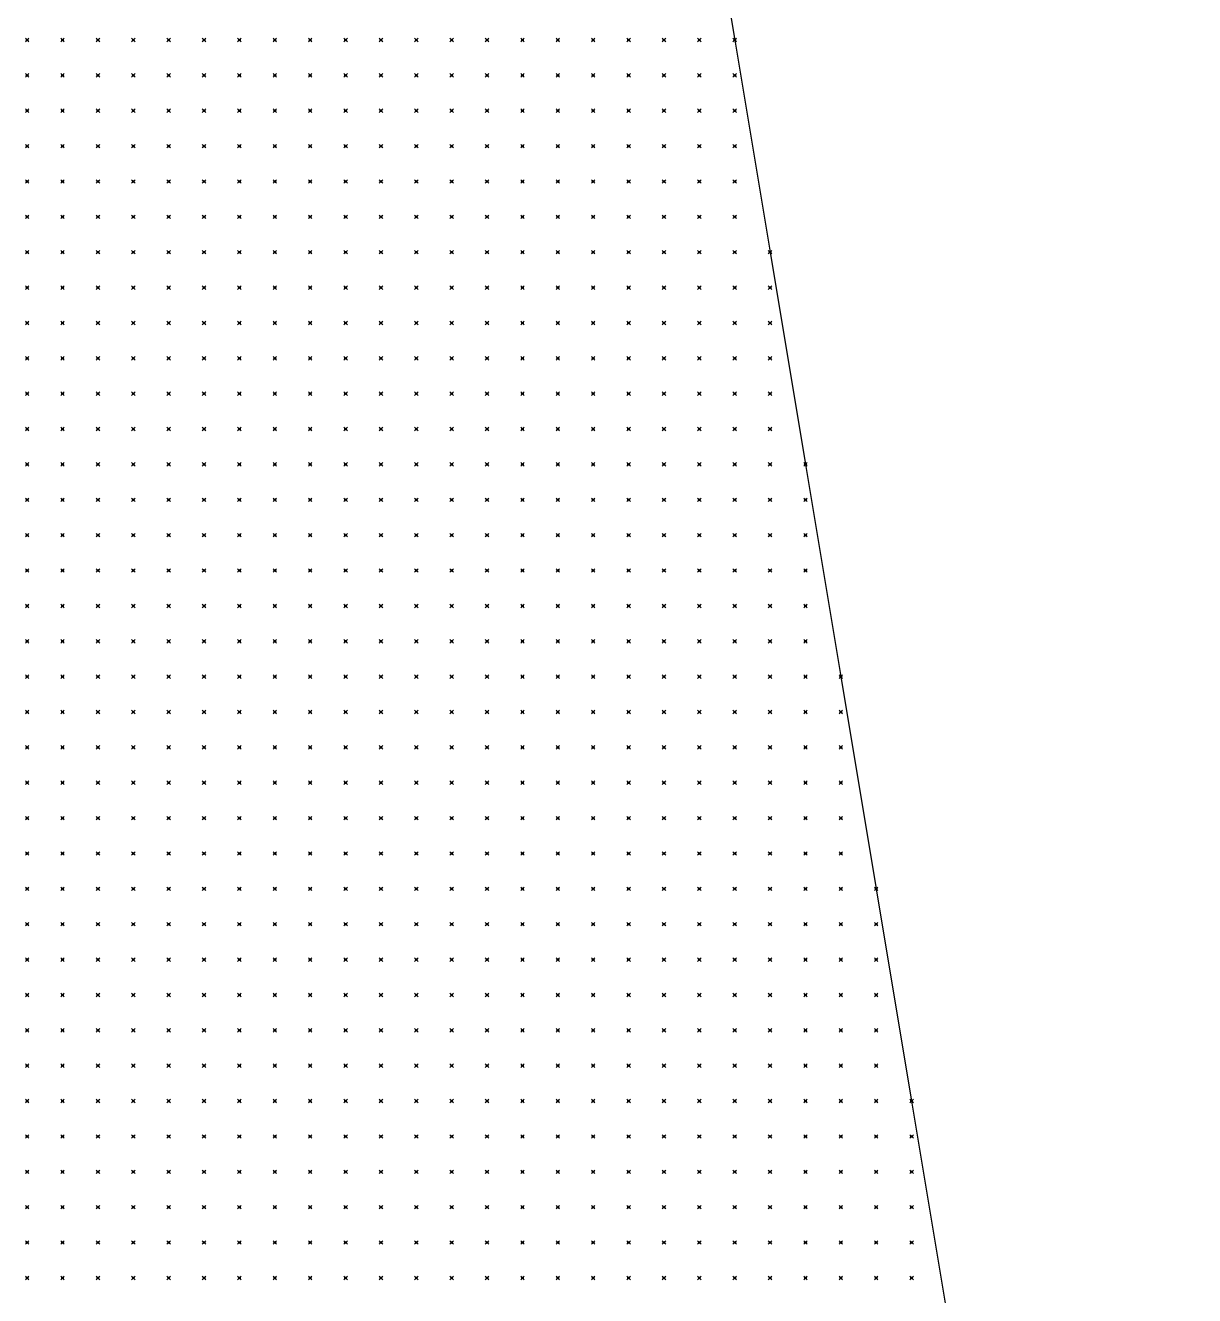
# Model space of a CAD drawing. Header units: metres. Extents: x 441556 to 446409, y 432338 to 461058.
# Drawn here: x 443073.2 to 443172.4, y 447720.4 to 447828.1 of the extents above; entities that cross this region are included whole.
import ezdxf

# ---------------------------------------------------------------- set-up
doc = ezdxf.new("R2010")
doc.units = ezdxf.units.M
doc.header["$MEASUREMENT"] = 0
doc.header["$PDMODE"] = 35
doc.header["$PDSIZE"] = 0.15
doc.layers.add('DTM-INT_YP', color=121, linetype='Continuous')
doc.layers.add('DTM-NOK-RevN_POINTS', color=91, linetype='Continuous')

msp = doc.modelspace()

# ---------------------------------------------------------------- linework, layer by layer
at = {"layer": 'DTM-INT_YP'}
msp.add_polyline3d([(443130.365, 447844.836, 350.14), (443133.365, 447826.84, 349.218), (443136.364, 447808.844, 349.044), (443139.363, 447790.848, 349.61), (443142.363, 447772.852, 349.254), (443145.362, 447754.856, 349.064), (443148.361, 447736.859, 349.202), (443151.361, 447718.863, 349.126), (443154.36, 447700.867, 349.092), (443157.359, 447682.871, 349.33), (443160.359, 447667.874, 349.208), (443163.358, 447652.877, 349.266), (443166.357, 447637.88, 349.221), (443169.357, 447619.884, 349.217), (443172.356, 447604.888, 349.156)], dxfattribs=at)
at = {"layer": 'DTM-NOK-RevN_POINTS'}
for p in [(443073.377, 447826.84, 364.351), (443076.377, 447826.84, 363.426), (443079.376, 447826.84, 362.777), (443082.375, 447826.84, 362.665), (443085.375, 447826.84, 362.839), (443088.374, 447826.84, 362.357), (443091.373, 447826.84, 362.045), (443094.373, 447826.84, 360.973), (443097.372, 447826.84, 359.428), (443100.372, 447826.84, 357.756), (443103.371, 447826.84, 356.007), (443106.37, 447826.84, 354.932), (443109.37, 447826.84, 353.097), (443112.369, 447826.84, 351.079), (443115.368, 447826.84, 350.201), (443118.368, 447826.84, 349.202), (443121.367, 447826.84, 349.496), (443124.366, 447826.84, 349.645), (443127.366, 447826.84, 349.665), (443130.365, 447826.84, 349.328), (443133.365, 447826.84, 349.218), (443073.377, 447823.841, 363.549), (443076.377, 447823.841, 362.867), (443079.376, 447823.841, 363.001), (443082.375, 447823.841, 362.783), (443085.375, 447823.841, 362.721), (443088.374, 447823.841, 362.649), (443091.373, 447823.841, 362.3), (443094.373, 447823.841, 361.171), (443097.372, 447823.841, 359.873), (443100.372, 447823.841, 358.78), (443103.371, 447823.841, 357.659), (443106.37, 447823.841, 356.26), (443109.37, 447823.841, 353.806), (443112.369, 447823.841, 351.468), (443115.368, 447823.841, 350.375), (443118.368, 447823.841, 349.352), (443121.367, 447823.841, 349.413), (443124.366, 447823.841, 349.574), (443127.366, 447823.841, 349.59), (443130.365, 447823.841, 349.3), (443133.365, 447823.841, 349.053), (443073.377, 447820.841, 363.048), (443076.377, 447820.841, 362.666), (443079.376, 447820.841, 362.643), (443082.375, 447820.841, 362.646), (443085.375, 447820.841, 362.614), (443088.374, 447820.841, 362.218), (443091.373, 447820.841, 362.093), (443094.373, 447820.841, 361.547), (443097.372, 447820.841, 359.885), (443100.372, 447820.841, 359.287), (443103.371, 447820.841, 358.563), (443106.37, 447820.841, 356.657), (443109.37, 447820.841, 354.077), (443112.369, 447820.841, 351.725), (443115.368, 447820.841, 350.562), (443118.368, 447820.841, 349.579), (443121.367, 447820.841, 349.161), (443124.366, 447820.841, 349.507), (443127.366, 447820.841, 349.623), (443130.365, 447820.841, 349.359), (443133.365, 447820.841, 349.126), (443073.377, 447817.842, 362.045), (443076.377, 447817.842, 362.05), (443079.376, 447817.842, 362.106), (443082.375, 447817.842, 361.957), (443085.375, 447817.842, 361.943), (443088.374, 447817.842, 361.6), (443091.373, 447817.842, 361.192), (443094.373, 447817.842, 360.692), (443097.372, 447817.842, 359.796), (443100.372, 447817.842, 359.383), (443103.371, 447817.842, 358.859), (443106.37, 447817.842, 356.978), (443109.37, 447817.842, 353.935), (443112.369, 447817.842, 352.001), (443115.368, 447817.842, 350.638), (443118.368, 447817.842, 350.124), (443121.367, 447817.842, 349.32), (443124.366, 447817.842, 349.569), (443127.366, 447817.842, 349.621), (443130.365, 447817.842, 349.56), (443133.365, 447817.842, 349.296), (443073.377, 447814.843, 361.982), (443076.377, 447814.843, 361.948), (443079.376, 447814.843, 361.77), (443082.375, 447814.843, 361.787), (443085.375, 447814.843, 361.481), (443088.374, 447814.843, 361.016), (443091.373, 447814.843, 360.594), (443094.373, 447814.843, 360.161), (443097.372, 447814.843, 359.755), (443100.372, 447814.843, 359.504), (443103.371, 447814.843, 359.153), (443106.37, 447814.843, 357.695), (443109.37, 447814.843, 354.778), (443112.369, 447814.843, 352.557), (443115.368, 447814.843, 350.919), (443118.368, 447814.843, 350.232), (443121.367, 447814.843, 349.302), (443124.366, 447814.843, 349.556), (443127.366, 447814.843, 349.587), (443130.365, 447814.843, 349.535), (443133.365, 447814.843, 349.207), (443073.377, 447811.843, 362.094), (443076.377, 447811.843, 361.949), (443079.376, 447811.843, 361.858), (443082.375, 447811.843, 361.49), (443085.375, 447811.843, 361.102), (443088.374, 447811.843, 360.822), (443091.373, 447811.843, 360.175), (443094.373, 447811.843, 359.869), (443097.372, 447811.843, 359.665), (443100.372, 447811.843, 359.355), (443103.371, 447811.843, 359.045), (443106.37, 447811.843, 358.078), (443109.37, 447811.843, 355.632), (443112.369, 447811.843, 353.099), (443115.368, 447811.843, 351.261), (443118.368, 447811.843, 350.37), (443121.367, 447811.843, 349.097), (443124.366, 447811.843, 349.383), (443127.366, 447811.843, 349.54), (443130.365, 447811.843, 349.586), (443133.365, 447811.843, 349.212), (443073.377, 447808.844, 362.124), (443076.377, 447808.844, 362.029), (443079.376, 447808.844, 361.797), (443082.375, 447808.844, 361.454), (443085.375, 447808.844, 361.051), (443088.374, 447808.844, 360.677), (443091.373, 447808.844, 359.83), (443094.373, 447808.844, 359.483), (443097.372, 447808.844, 359.474), (443100.372, 447808.844, 359.225), (443103.371, 447808.844, 358.779), (443106.37, 447808.844, 357.46), (443109.37, 447808.844, 355.206), (443112.369, 447808.844, 352.99), (443115.368, 447808.844, 351.384), (443118.368, 447808.844, 350.346), (443121.367, 447808.844, 349.235), (443124.366, 447808.844, 349.493), (443127.366, 447808.844, 349.607), (443130.365, 447808.844, 349.59), (443133.365, 447808.844, 349.252), (443136.364, 447808.844, 349.044), (443073.377, 447805.845, 362.13), (443076.377, 447805.845, 361.99), (443079.376, 447805.845, 362.018), (443082.375, 447805.845, 361.782), (443085.375, 447805.845, 361.661), (443088.374, 447805.845, 360.604), (443091.373, 447805.845, 360.296), (443094.373, 447805.845, 360.105), (443097.372, 447805.845, 359.825), (443100.372, 447805.845, 359.298), (443103.371, 447805.845, 358.751), (443106.37, 447805.845, 356.658), (443109.37, 447805.845, 355.058), (443112.369, 447805.845, 353.74), (443115.368, 447805.845, 351.879), (443118.368, 447805.845, 349.79), (443121.367, 447805.845, 349.059), (443124.366, 447805.845, 349.474), (443127.366, 447805.845, 349.562), (443130.365, 447805.845, 349.585), (443133.365, 447805.845, 349.417), (443136.364, 447805.845, 349.042), (443073.377, 447802.845, 361.918), (443076.377, 447802.845, 361.532), (443079.376, 447802.845, 361.854), (443082.375, 447802.845, 361.879), (443085.375, 447802.845, 361.265), (443088.374, 447802.845, 360.689), (443091.373, 447802.845, 360.356), (443094.373, 447802.845, 360.209), (443097.372, 447802.845, 359.821), (443100.372, 447802.845, 359.315), (443103.371, 447802.845, 358.767), (443106.37, 447802.845, 357.675), (443109.37, 447802.845, 356.104), (443112.369, 447802.845, 354.319), (443115.368, 447802.845, 352.118), (443118.368, 447802.845, 349.467), (443121.367, 447802.845, 349.023), (443124.366, 447802.845, 349.481), (443127.366, 447802.845, 349.543), (443130.365, 447802.845, 349.622), (443133.365, 447802.845, 349.472), (443136.364, 447802.845, 349.485), (443073.377, 447799.846, 360.856), (443076.377, 447799.846, 360.55), (443079.376, 447799.846, 360.518), (443082.375, 447799.846, 361.656), (443085.375, 447799.846, 360.351), (443088.374, 447799.846, 360.075), (443091.373, 447799.846, 359.745), (443094.373, 447799.846, 359.435), (443097.372, 447799.846, 359.063), (443100.372, 447799.846, 358.893), (443103.371, 447799.846, 358.491), (443106.37, 447799.846, 358.026), (443109.37, 447799.846, 357.195), (443112.369, 447799.846, 355.253), (443115.368, 447799.846, 353.06), (443118.368, 447799.846, 350.842), (443121.367, 447799.846, 349.39), (443124.366, 447799.846, 349.298), (443127.366, 447799.846, 349.573), (443130.365, 447799.846, 349.615), (443133.365, 447799.846, 349.453), (443136.364, 447799.846, 349.088), (443073.377, 447796.847, 360.863), (443076.377, 447796.847, 360.741), (443079.376, 447796.847, 360.503), (443082.375, 447796.847, 361.023), (443085.375, 447796.847, 361.297), (443088.374, 447796.847, 360.405), (443091.373, 447796.847, 360.076), (443094.373, 447796.847, 359.332), (443097.372, 447796.847, 358.462), (443100.372, 447796.847, 358.162), (443103.371, 447796.847, 358.617), (443106.37, 447796.847, 358.86), (443109.37, 447796.847, 357.91), (443112.369, 447796.847, 356.311), (443115.368, 447796.847, 353.921), (443118.368, 447796.847, 351.476), (443121.367, 447796.847, 349.857), (443124.366, 447796.847, 349.011), (443127.366, 447796.847, 349.558), (443130.365, 447796.847, 349.623), (443133.365, 447796.847, 349.566), (443136.364, 447796.847, 349.201), (443073.377, 447793.847, 361.869), (443076.377, 447793.847, 361.565), (443079.376, 447793.847, 361.059), (443082.375, 447793.847, 361.155), (443085.375, 447793.847, 360.89), (443088.374, 447793.847, 360.502), (443091.373, 447793.847, 360.448), (443094.373, 447793.847, 360.198), (443097.372, 447793.847, 359.474), (443100.372, 447793.847, 358.234), (443103.371, 447793.847, 357.99), (443106.37, 447793.847, 359.207), (443109.37, 447793.847, 358.054), (443112.369, 447793.847, 356.413), (443115.368, 447793.847, 353.979), (443118.368, 447793.847, 351.353), (443121.367, 447793.847, 349.943), (443124.366, 447793.847, 348.914), (443127.366, 447793.847, 349.588), (443130.365, 447793.847, 349.602), (443133.365, 447793.847, 349.572), (443136.364, 447793.847, 349.179), (443073.377, 447790.848, 362.342), (443076.377, 447790.848, 361.927), (443079.376, 447790.848, 361.701), (443082.375, 447790.848, 361.412), (443085.375, 447790.848, 361.016), (443088.374, 447790.848, 360.397), (443091.373, 447790.848, 359.878), (443094.373, 447790.848, 359.754), (443097.372, 447790.848, 359.579), (443100.372, 447790.848, 358.814), (443103.371, 447790.848, 357.486), (443106.37, 447790.848, 358.714), (443109.37, 447790.848, 358.498), (443112.369, 447790.848, 356.551), (443115.368, 447790.848, 354.123), (443118.368, 447790.848, 351.852), (443121.367, 447790.848, 350.326), (443124.366, 447790.848, 348.909), (443127.366, 447790.848, 349.429), (443130.365, 447790.848, 349.5), (443133.365, 447790.848, 349.587), (443136.364, 447790.848, 349.318), (443139.363, 447790.848, 349.61), (443073.377, 447787.848, 363.425), (443076.377, 447787.848, 364), (443079.376, 447787.848, 364.152), (443082.375, 447787.848, 363.784), (443085.375, 447787.848, 362.906), (443088.374, 447787.848, 362.096), (443091.373, 447787.848, 360.263), (443094.373, 447787.848, 359.294), (443097.372, 447787.848, 359.098), (443100.372, 447787.848, 358.834), (443103.371, 447787.848, 357.451), (443106.37, 447787.848, 357.485), (443109.37, 447787.848, 358.275), (443112.369, 447787.848, 356.721), (443115.368, 447787.848, 354.376), (443118.368, 447787.848, 352.129), (443121.367, 447787.848, 350.571), (443124.366, 447787.848, 348.993), (443127.366, 447787.848, 349.141), (443130.365, 447787.848, 349.569), (443133.365, 447787.848, 349.617), (443136.364, 447787.848, 349.414), (443139.363, 447787.848, 349.357), (443073.377, 447784.849, 365.684), (443076.377, 447784.849, 366.311), (443079.376, 447784.849, 366.729), (443082.375, 447784.849, 365.863), (443085.375, 447784.849, 365.124), (443088.374, 447784.849, 364.063), (443091.373, 447784.849, 362.577), (443094.373, 447784.849, 359.972), (443097.372, 447784.849, 358.564), (443100.372, 447784.849, 358.407), (443103.371, 447784.849, 357.301), (443106.37, 447784.849, 356.754), (443109.37, 447784.849, 357.819), (443112.369, 447784.849, 356.659), (443115.368, 447784.849, 354.344), (443118.368, 447784.849, 352.187), (443121.367, 447784.849, 350.713), (443124.366, 447784.849, 349.278), (443127.366, 447784.849, 349.208), (443130.365, 447784.849, 349.544), (443133.365, 447784.849, 349.586), (443136.364, 447784.849, 349.547), (443139.363, 447784.849, 349.137), (443073.377, 447781.85, 368.346), (443076.377, 447781.85, 368.525), (443079.376, 447781.85, 368.431), (443082.375, 447781.85, 367.487), (443085.375, 447781.85, 366.388), (443088.374, 447781.85, 365.223), (443091.373, 447781.85, 363.475), (443094.373, 447781.85, 361.199), (443097.372, 447781.85, 358.564), (443100.372, 447781.85, 357.763), (443103.371, 447781.85, 357.086), (443106.37, 447781.85, 355.966), (443109.37, 447781.85, 356.864), (443112.369, 447781.85, 356.721), (443115.368, 447781.85, 354.836), (443118.368, 447781.85, 353.181), (443121.367, 447781.85, 350.883), (443124.366, 447781.85, 349.659), (443127.366, 447781.85, 348.881), (443130.365, 447781.85, 349.428), (443133.365, 447781.85, 349.555), (443136.364, 447781.85, 349.549), (443139.363, 447781.85, 349.186), (443073.377, 447778.85, 370.87), (443076.377, 447778.85, 370.606), (443079.376, 447778.85, 370.039), (443082.375, 447778.85, 368.776), (443085.375, 447778.85, 367.586), (443088.374, 447778.85, 366.005), (443091.373, 447778.85, 363.904), (443094.373, 447778.85, 361.704), (443097.372, 447778.85, 358.868), (443100.372, 447778.85, 357.415), (443103.371, 447778.85, 357.362), (443106.37, 447778.85, 355.294), (443109.37, 447778.85, 356.039), (443112.369, 447778.85, 356.945), (443115.368, 447778.85, 355.909), (443118.368, 447778.85, 353.861), (443121.367, 447778.85, 351.215), (443124.366, 447778.85, 349.98), (443127.366, 447778.85, 348.824), (443130.365, 447778.85, 349.445), (443133.365, 447778.85, 349.613), (443136.364, 447778.85, 349.589), (443139.363, 447778.85, 349.373), (443073.377, 447775.851, 372.849), (443076.377, 447775.851, 372.228), (443079.376, 447775.851, 371.304), (443082.375, 447775.851, 369.788), (443085.375, 447775.851, 368.329), (443088.374, 447775.851, 366.542), (443091.373, 447775.851, 364.303), (443094.373, 447775.851, 362.094), (443097.372, 447775.851, 359.236), (443100.372, 447775.851, 357.404), (443103.371, 447775.851, 356.951), (443106.37, 447775.851, 355.308), (443109.37, 447775.851, 354.884), (443112.369, 447775.851, 356.458), (443115.368, 447775.851, 355.912), (443118.368, 447775.851, 354.059), (443121.367, 447775.851, 351.554), (443124.366, 447775.851, 350.173), (443127.366, 447775.851, 349.04), (443130.365, 447775.851, 349.405), (443133.365, 447775.851, 349.612), (443136.364, 447775.851, 349.605), (443139.363, 447775.851, 349.367), (443073.377, 447772.852, 374.585), (443076.377, 447772.852, 373.737), (443079.376, 447772.852, 372.575), (443082.375, 447772.852, 370.91), (443085.375, 447772.852, 368.922), (443088.374, 447772.852, 366.849), (443091.373, 447772.852, 364.539), (443094.373, 447772.852, 362.402), (443097.372, 447772.852, 359.689), (443100.372, 447772.852, 357.31), (443103.371, 447772.852, 356.494), (443106.37, 447772.852, 356.217), (443109.37, 447772.852, 354.694), (443112.369, 447772.852, 355.735), (443115.368, 447772.852, 355.6), (443118.368, 447772.852, 354.083), (443121.367, 447772.852, 352.036), (443124.366, 447772.852, 350.298), (443127.366, 447772.852, 349.195), (443130.365, 447772.852, 349.299), (443133.365, 447772.852, 349.513), (443136.364, 447772.852, 349.527), (443139.363, 447772.852, 349.389), (443142.363, 447772.852, 349.254), (443073.377, 447769.852, 376.228), (443076.377, 447769.852, 375.185), (443079.376, 447769.852, 373.52), (443082.375, 447769.852, 371.617), (443085.375, 447769.852, 369.77), (443088.374, 447769.852, 367.202), (443091.373, 447769.852, 365.141), (443094.373, 447769.852, 362.679), (443097.372, 447769.852, 360.211), (443100.372, 447769.852, 357.396), (443103.371, 447769.852, 356.332), (443106.37, 447769.852, 356.028), (443109.37, 447769.852, 354.564), (443112.369, 447769.852, 354.673), (443115.368, 447769.852, 355.294), (443118.368, 447769.852, 354.37), (443121.367, 447769.852, 352.303), (443124.366, 447769.852, 350.338), (443127.366, 447769.852, 349.351), (443130.365, 447769.852, 348.966), (443133.365, 447769.852, 349.499), (443136.364, 447769.852, 349.575), (443139.363, 447769.852, 349.458), (443142.363, 447769.852, 349.233), (443073.377, 447766.853, 377.624), (443076.377, 447766.853, 376.44), (443079.376, 447766.853, 374.602), (443082.375, 447766.853, 372.278), (443085.375, 447766.853, 370.125), (443088.374, 447766.853, 367.886), (443091.373, 447766.853, 365.546), (443094.373, 447766.853, 363.227), (443097.372, 447766.853, 360.33), (443100.372, 447766.853, 358.168), (443103.371, 447766.853, 356.155), (443106.37, 447766.853, 355.528), (443109.37, 447766.853, 354.599), (443112.369, 447766.853, 354.277), (443115.368, 447766.853, 354.874), (443118.368, 447766.853, 354.661), (443121.367, 447766.853, 352.601), (443124.366, 447766.853, 350.607), (443127.366, 447766.853, 349.512), (443130.365, 447766.853, 348.936), (443133.365, 447766.853, 349.566), (443136.364, 447766.853, 349.593), (443139.363, 447766.853, 349.489), (443142.363, 447766.853, 349.171), (443073.377, 447763.854, 379.016), (443076.377, 447763.854, 377.535), (443079.376, 447763.854, 375.307), (443082.375, 447763.854, 372.805), (443085.375, 447763.854, 370.63), (443088.374, 447763.854, 368.535), (443091.373, 447763.854, 366.089), (443094.373, 447763.854, 363.503), (443097.372, 447763.854, 360.812), (443100.372, 447763.854, 358.6), (443103.371, 447763.854, 356.028), (443106.37, 447763.854, 355.297), (443109.37, 447763.854, 354.889), (443112.369, 447763.854, 354.136), (443115.368, 447763.854, 354.39), (443118.368, 447763.854, 354.662), (443121.367, 447763.854, 353.056), (443124.366, 447763.854, 350.442), (443127.366, 447763.854, 349.406), (443130.365, 447763.854, 348.927), (443133.365, 447763.854, 349.432), (443136.364, 447763.854, 349.522), (443139.363, 447763.854, 349.48), (443142.363, 447763.854, 349.22), (443073.377, 447760.854, 380.192), (443076.377, 447760.854, 378.395), (443079.376, 447760.854, 375.932), (443082.375, 447760.854, 373.461), (443085.375, 447760.854, 371.112), (443088.374, 447760.854, 368.769), (443091.373, 447760.854, 366.422), (443094.373, 447760.854, 363.937), (443097.372, 447760.854, 361.151), (443100.372, 447760.854, 358.941), (443103.371, 447760.854, 356.189), (443106.37, 447760.854, 355.121), (443109.37, 447760.854, 354.958), (443112.369, 447760.854, 353.78), (443115.368, 447760.854, 353.892), (443118.368, 447760.854, 354.477), (443121.367, 447760.854, 353.337), (443124.366, 447760.854, 351.058), (443127.366, 447760.854, 349.522), (443130.365, 447760.854, 348.871), (443133.365, 447760.854, 349.438), (443136.364, 447760.854, 349.489), (443139.363, 447760.854, 349.555), (443142.363, 447760.854, 349.24), (443073.377, 447757.855, 381.11), (443076.377, 447757.855, 378.886), (443079.376, 447757.855, 376.358), (443082.375, 447757.855, 373.879), (443085.375, 447757.855, 371.451), (443088.374, 447757.855, 369.181), (443091.373, 447757.855, 366.681), (443094.373, 447757.855, 364.272), (443097.372, 447757.855, 361.599), (443100.372, 447757.855, 359.291), (443103.371, 447757.855, 356.865), (443106.37, 447757.855, 354.975), (443109.37, 447757.855, 354.737), (443112.369, 447757.855, 353.781), (443115.368, 447757.855, 353.472), (443118.368, 447757.855, 354.291), (443121.367, 447757.855, 353.549), (443124.366, 447757.855, 351.448), (443127.366, 447757.855, 349.817), (443130.365, 447757.855, 348.892), (443133.365, 447757.855, 349.362), (443136.364, 447757.855, 349.581), (443139.363, 447757.855, 349.572), (443142.363, 447757.855, 349.335), (443073.377, 447754.856, 381.493), (443076.377, 447754.856, 379.087), (443079.376, 447754.856, 376.589), (443082.375, 447754.856, 374.102), (443085.375, 447754.856, 371.711), (443088.374, 447754.856, 369.282), (443091.373, 447754.856, 367.098), (443094.373, 447754.856, 364.892), (443097.372, 447754.856, 361.894), (443100.372, 447754.856, 359.541), (443103.371, 447754.856, 357.334), (443106.37, 447754.856, 355.204), (443109.37, 447754.856, 354.473), (443112.369, 447754.856, 354.311), (443115.368, 447754.856, 352.942), (443118.368, 447754.856, 353.587), (443121.367, 447754.856, 352.826), (443124.366, 447754.856, 351.222), (443127.366, 447754.856, 350.11), (443130.365, 447754.856, 349.107), (443133.365, 447754.856, 349.196), (443136.364, 447754.856, 349.485), (443139.363, 447754.856, 349.584), (443142.363, 447754.856, 349.476), (443145.362, 447754.856, 349.064), (443073.377, 447751.856, 381.462), (443076.377, 447751.856, 378.922), (443079.376, 447751.856, 376.465), (443082.375, 447751.856, 373.881), (443085.375, 447751.856, 371.596), (443088.374, 447751.856, 369.244), (443091.373, 447751.856, 367.263), (443094.373, 447751.856, 365.012), (443097.372, 447751.856, 362.395), (443100.372, 447751.856, 359.932), (443103.371, 447751.856, 357.749), (443106.37, 447751.856, 355.782), (443109.37, 447751.856, 354.35), (443112.369, 447751.856, 354.057), (443115.368, 447751.856, 352.813), (443118.368, 447751.856, 353.01), (443121.367, 447751.856, 352.564), (443124.366, 447751.856, 350.987), (443127.366, 447751.856, 350.104), (443130.365, 447751.856, 349.191), (443133.365, 447751.856, 348.838), (443136.364, 447751.856, 349.391), (443139.363, 447751.856, 349.605), (443142.363, 447751.856, 349.513), (443145.362, 447751.856, 349.083), (443073.377, 447748.857, 381.33), (443076.377, 447748.857, 378.522), (443079.376, 447748.857, 376.214), (443082.375, 447748.857, 373.602), (443085.375, 447748.857, 371.28), (443088.374, 447748.857, 369.242), (443091.373, 447748.857, 367.107), (443094.373, 447748.857, 364.963), (443097.372, 447748.857, 362.518), (443100.372, 447748.857, 360.03), (443103.371, 447748.857, 357.964), (443106.37, 447748.857, 355.794), (443109.37, 447748.857, 354.22), (443112.369, 447748.857, 353.811), (443115.368, 447748.857, 353.03), (443118.368, 447748.857, 352.717), (443121.367, 447748.857, 352.455), (443124.366, 447748.857, 351.234), (443127.366, 447748.857, 350.165), (443130.365, 447748.857, 349.391), (443133.365, 447748.857, 348.937), (443136.364, 447748.857, 349.463), (443139.363, 447748.857, 349.482), (443142.363, 447748.857, 349.569), (443145.362, 447748.857, 349.188), (443073.377, 447745.857, 380.881), (443076.377, 447745.857, 378.594), (443079.376, 447745.857, 376.245), (443082.375, 447745.857, 373.617), (443085.375, 447745.857, 371.378), (443088.374, 447745.857, 369.187), (443091.373, 447745.857, 367.032), (443094.373, 447745.857, 364.89), (443097.372, 447745.857, 362.448), (443100.372, 447745.857, 360.271), (443103.371, 447745.857, 358.021), (443106.37, 447745.857, 355.968), (443109.37, 447745.857, 354.29), (443112.369, 447745.857, 353.43), (443115.368, 447745.857, 353.368), (443118.368, 447745.857, 353.202), (443121.367, 447745.857, 352.443), (443124.366, 447745.857, 352.064), (443127.366, 447745.857, 350.593), (443130.365, 447745.857, 349.584), (443133.365, 447745.857, 348.931), (443136.364, 447745.857, 349.473), (443139.363, 447745.857, 349.312), (443142.363, 447745.857, 349.526), (443145.362, 447745.857, 349.388), (443073.377, 447742.858, 381.13), (443076.377, 447742.858, 378.583), (443079.376, 447742.858, 376.231), (443082.375, 447742.858, 373.363), (443085.375, 447742.858, 371.237), (443088.374, 447742.858, 368.947), (443091.373, 447742.858, 366.867), (443094.373, 447742.858, 364.599), (443097.372, 447742.858, 362.293), (443100.372, 447742.858, 360.298), (443103.371, 447742.858, 358.214), (443106.37, 447742.858, 355.777), (443109.37, 447742.858, 354.411), (443112.369, 447742.858, 353.426), (443115.368, 447742.858, 353.059), (443118.368, 447742.858, 352.227), (443121.367, 447742.858, 352.316), (443124.366, 447742.858, 352.406), (443127.366, 447742.858, 351.129), (443130.365, 447742.858, 349.822), (443133.365, 447742.858, 348.963), (443136.364, 447742.858, 349.37), (443139.363, 447742.858, 349.353), (443142.363, 447742.858, 349.423), (443145.362, 447742.858, 349.412), (443073.377, 447739.859, 381.16), (443076.377, 447739.859, 378.526), (443079.376, 447739.859, 376.176), (443082.375, 447739.859, 373.695), (443085.375, 447739.859, 371.563), (443088.374, 447739.859, 369.428), (443091.373, 447739.859, 367.017), (443094.373, 447739.859, 364.93), (443097.372, 447739.859, 362.554), (443100.372, 447739.859, 360.176), (443103.371, 447739.859, 358.216), (443106.37, 447739.859, 355.97), (443109.37, 447739.859, 354.367), (443112.369, 447739.859, 353.552), (443115.368, 447739.859, 352.847), (443118.368, 447739.859, 352.664), (443121.367, 447739.859, 351.616), (443124.366, 447739.859, 352.271), (443127.366, 447739.859, 351.554), (443130.365, 447739.859, 349.993), (443133.365, 447739.859, 349.009), (443136.364, 447739.859, 349.059), (443139.363, 447739.859, 349.303), (443142.363, 447739.859, 349.377), (443145.362, 447739.859, 349.463), (443073.377, 447736.859, 381.94), (443076.377, 447736.859, 379.147), (443079.376, 447736.859, 376.798), (443082.375, 447736.859, 373.959), (443085.375, 447736.859, 371.817), (443088.374, 447736.859, 369.532), (443091.373, 447736.859, 367.285), (443094.373, 447736.859, 365.087), (443097.372, 447736.859, 362.556), (443100.372, 447736.859, 360.326), (443103.371, 447736.859, 358.072), (443106.37, 447736.859, 356.028), (443109.37, 447736.859, 354.366), (443112.369, 447736.859, 353.335), (443115.368, 447736.859, 352.623), (443118.368, 447736.859, 352.489), (443121.367, 447736.859, 352.042), (443124.366, 447736.859, 351.293), (443127.366, 447736.859, 351.545), (443130.365, 447736.859, 350.214), (443133.365, 447736.859, 349.367), (443136.364, 447736.859, 348.936), (443139.363, 447736.859, 349.394), (443142.363, 447736.859, 349.511), (443145.362, 447736.859, 349.393), (443148.361, 447736.859, 349.202), (443073.377, 447733.86, 382.785), (443076.377, 447733.86, 379.705), (443079.376, 447733.86, 376.912), (443082.375, 447733.86, 374.742), (443085.375, 447733.86, 372.375), (443088.374, 447733.86, 370.177), (443091.373, 447733.86, 367.777), (443094.373, 447733.86, 365.36), (443097.372, 447733.86, 362.88), (443100.372, 447733.86, 360.504), (443103.371, 447733.86, 358.279), (443106.37, 447733.86, 356.088), (443109.37, 447733.86, 354.32), (443112.369, 447733.86, 353.106), (443115.368, 447733.86, 352.48), (443118.368, 447733.86, 352.276), (443121.367, 447733.86, 352.114), (443124.366, 447733.86, 350.953), (443127.366, 447733.86, 351.014), (443130.365, 447733.86, 350.577), (443133.365, 447733.86, 349.562), (443136.364, 447733.86, 349.119), (443139.363, 447733.86, 349.341), (443142.363, 447733.86, 349.425), (443145.362, 447733.86, 349.383), (443148.361, 447733.86, 349.153), (443073.377, 447730.861, 383.455), (443076.377, 447730.861, 380.162), (443079.376, 447730.861, 377.437), (443082.375, 447730.861, 375.171), (443085.375, 447730.861, 372.899), (443088.374, 447730.861, 370.548), (443091.373, 447730.861, 368.25), (443094.373, 447730.861, 365.847), (443097.372, 447730.861, 363.317), (443100.372, 447730.861, 360.747), (443103.371, 447730.861, 358.354), (443106.37, 447730.861, 356.231), (443109.37, 447730.861, 354.23), (443112.369, 447730.861, 352.935), (443115.368, 447730.861, 352.438), (443118.368, 447730.861, 352.084), (443121.367, 447730.861, 352.136), (443124.366, 447730.861, 350.89), (443127.366, 447730.861, 350.301), (443130.365, 447730.861, 350.572), (443133.365, 447730.861, 350.012), (443136.364, 447730.861, 348.883), (443139.363, 447730.861, 349.147), (443142.363, 447730.861, 349.406), (443145.362, 447730.861, 349.458), (443148.361, 447730.861, 349.262), (443073.377, 447727.861, 383.749), (443076.377, 447727.861, 380.471), (443079.376, 447727.861, 378.082), (443082.375, 447727.861, 375.567), (443085.375, 447727.861, 373.237), (443088.374, 447727.861, 370.974), (443091.373, 447727.861, 368.487), (443094.373, 447727.861, 366.164), (443097.372, 447727.861, 363.554), (443100.372, 447727.861, 360.974), (443103.371, 447727.861, 358.638), (443106.37, 447727.861, 356.453), (443109.37, 447727.861, 354.387), (443112.369, 447727.861, 352.976), (443115.368, 447727.861, 352.459), (443118.368, 447727.861, 351.944), (443121.367, 447727.861, 351.969), (443124.366, 447727.861, 351.786), (443127.366, 447727.861, 350.332), (443130.365, 447727.861, 349.985), (443133.365, 447727.861, 350.219), (443136.364, 447727.861, 349.053), (443139.363, 447727.861, 349.262), (443142.363, 447727.861, 349.363), (443145.362, 447727.861, 349.431), (443148.361, 447727.861, 349.254), (443073.377, 447724.862, 383.961), (443076.377, 447724.862, 380.828), (443079.376, 447724.862, 378.164), (443082.375, 447724.862, 375.649), (443085.375, 447724.862, 373.331), (443088.374, 447724.862, 371.068), (443091.373, 447724.862, 368.845), (443094.373, 447724.862, 366.611), (443097.372, 447724.862, 363.793), (443100.372, 447724.862, 361.24), (443103.371, 447724.862, 358.779), (443106.37, 447724.862, 356.636), (443109.37, 447724.862, 354.504), (443112.369, 447724.862, 353.022), (443115.368, 447724.862, 352.488), (443118.368, 447724.862, 351.813), (443121.367, 447724.862, 351.704), (443124.366, 447724.862, 351.796), (443127.366, 447724.862, 351.206), (443130.365, 447724.862, 349.636), (443133.365, 447724.862, 349.095), (443136.364, 447724.862, 348.735), (443139.363, 447724.862, 349.196), (443142.363, 447724.862, 349.231), (443145.362, 447724.862, 349.413), (443148.361, 447724.862, 349.356), (443073.377, 447721.863, 384.939), (443076.377, 447721.863, 381.499), (443079.376, 447721.863, 378.308), (443082.375, 447721.863, 375.513), (443085.375, 447721.863, 373.119), (443088.374, 447721.863, 370.749), (443091.373, 447721.863, 368.594), (443094.373, 447721.863, 366.427), (443097.372, 447721.863, 363.779), (443100.372, 447721.863, 361.288), (443103.371, 447721.863, 358.785), (443106.37, 447721.863, 356.869), (443109.37, 447721.863, 354.752), (443112.369, 447721.863, 353.135), (443115.368, 447721.863, 352.556), (443118.368, 447721.863, 351.599), (443121.367, 447721.863, 351.409), (443124.366, 447721.863, 351.368), (443127.366, 447721.863, 351.614), (443130.365, 447721.863, 350.774), (443133.365, 447721.863, 349.272), (443136.364, 447721.863, 348.729), (443139.363, 447721.863, 348.809), (443142.363, 447721.863, 349.196), (443145.362, 447721.863, 349.412), (443148.361, 447721.863, 349.444)]:
    msp.add_point(p, dxfattribs=at)

doc.saveas('drawing.dxf')
